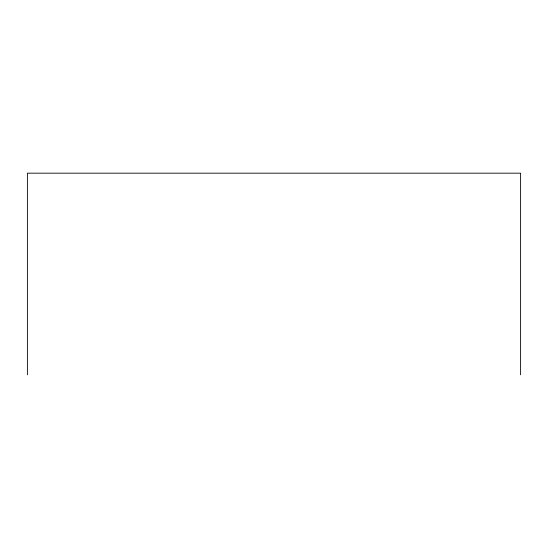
<?xml version="1.0" encoding="UTF-8"?>
<svg xmlns="http://www.w3.org/2000/svg" width="548" height="548" viewBox="0 0 548 548"><rect width="100%" height="100%" fill="white"/><g stroke="black" fill="none" stroke-linecap="round" stroke-linejoin="round"><path stroke-width="0.82" d="M520.6 374.825L520.6 173.175L27.4 173.175L27.4 374.825"/></g></svg>
